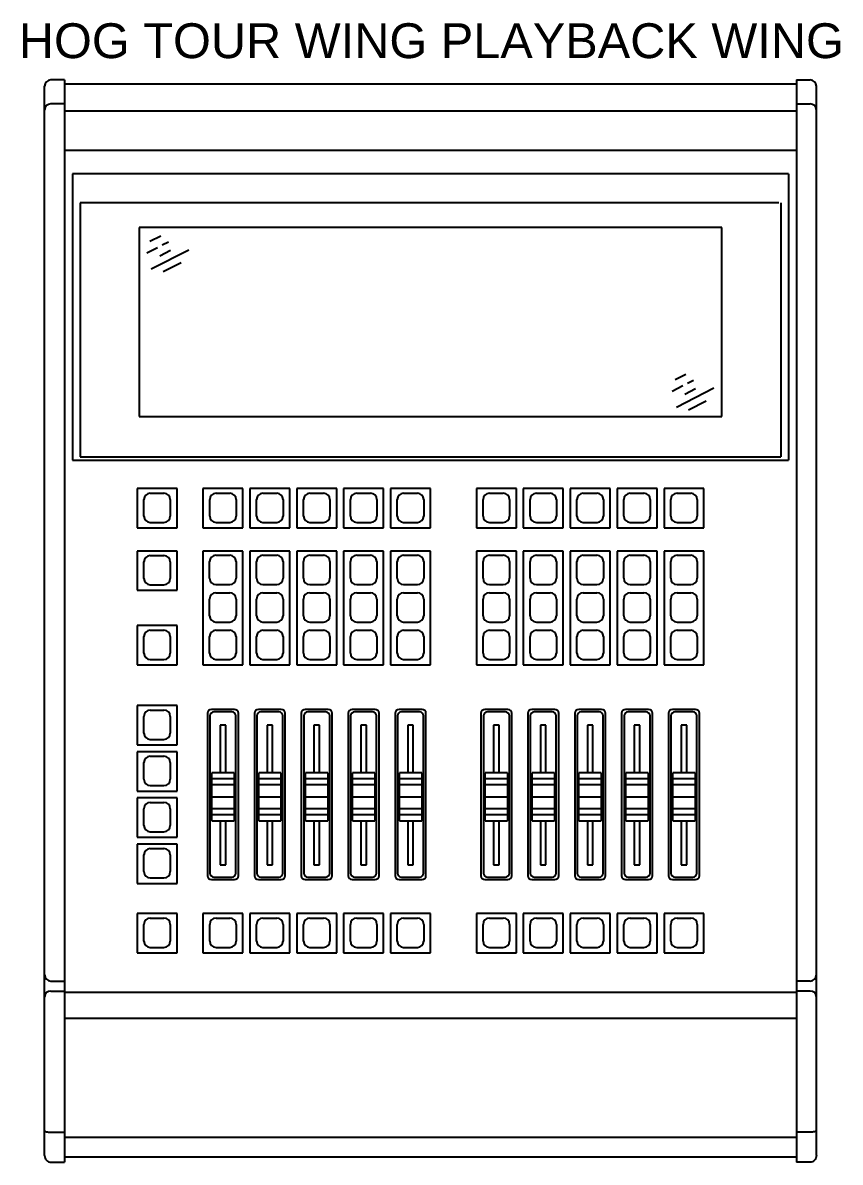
# Model space of a CAD drawing. Extents: x -49 to 275, y -8 to 142.
# Drawn here: x 258.71 to 274.83, y 18.79 to 41.27 of the extents above; entities that cross this region are included whole.
import ezdxf
from ezdxf.enums import TextEntityAlignment as Align

# ---------------------------------------------------------------- set-up
doc = ezdxf.new("R2010")
doc.units = 0
doc.header["$LTSCALE"] = 0.5
doc.header["$MEASUREMENT"] = 0
doc.layers.add('OBJECT', color=7, linetype='CONTINUOUS')
doc.layers.add('RISER', color=7, linetype='CONTINUOUS')
doc.styles.add('ARIAL', font='arial.ttf')

# ---------------------------------------------------------------- blocks, each defined once
blk = doc.blocks.new('*U75')
at = {"layer": 'RISER'}
for p, q in [((-7.218, 10.675), (-7.487, 10.675)), ((-7.218, 10.675), (-7.218, -10.68)), ((-7.218, 10.596), (7.218, 10.596)), ((7.218, 10.675), (7.218, -10.68)), ((7.218, 10.675), (7.487, 10.675)), ((-7.612, -10.55), (-7.612, 10.55)), ((7.612, -10.55), (7.612, 10.55)), ((-7.218, 10.201), (-7.487, 10.201)), ((7.218, 10.201), (7.487, 10.201)), ((7.218, 10.062), (-7.218, 10.062)), ((7.218, 9.28), (-7.218, 9.28)), ((7.06, 8.824), (-7.06, 8.824)), ((-7.06, 8.824), (-7.06, 3.17)), ((7.06, 8.824), (7.06, 3.17)), ((6.87, 8.25), (-6.909, 8.25)), ((-6.909, 8.25), (-6.909, 3.238)), ((6.909, 8.25), (6.909, 3.238)), ((5.745, 7.765), (-5.745, 7.765)), ((-5.745, 7.765), (-5.745, 4.034)), ((5.745, 4.034), (5.745, 7.765)), ((-5.533, 7.491), (-5.321, 7.6)), ((-5.292, 7.419), (-5.17, 7.481)), ((-5.594, 7.264), (-5.382, 7.372)), ((-5.507, 6.947), (-4.77, 7.325)), ((-5.342, 7.205), (-5.131, 7.314)), ((-5.272, 6.893), (-4.919, 7.075)), ((4.825, 4.763), (5.037, 4.871)), ((5.067, 4.69), (5.189, 4.753)), ((4.765, 4.535), (4.977, 4.644)), ((4.852, 4.219), (5.588, 4.597)), ((5.016, 4.477), (5.228, 4.586)), ((5.087, 4.165), (5.44, 4.346)), ((-5.745, 4.034), (5.745, 4.034)), ((-7.06, 3.17), (7.06, 3.17)), ((-6.909, 3.238), (6.909, 3.238)), ((-5, 2.611), (-5.787, 2.611)), ((-5.787, 2.611), (-5.787, 1.836)), ((-5.529, 2.521), (-5.258, 2.521)), ((-5, 1.836), (-5, 2.611)), ((-3.7, 2.611), (-4.488, 2.611)), ((-4.488, 2.611), (-4.488, 1.836)), ((-4.23, 2.521), (-3.958, 2.521)), ((-3.7, 1.836), (-3.7, 2.611)), ((-2.775, 2.611), (-3.563, 2.611)), ((-3.563, 2.611), (-3.563, 1.836)), ((-3.305, 2.521), (-3.033, 2.521)), ((-2.775, 1.836), (-2.775, 2.611)), ((-1.85, 2.611), (-2.638, 2.611)), ((-2.638, 2.611), (-2.638, 1.836)), ((-2.38, 2.521), (-2.108, 2.521)), ((-1.85, 1.836), (-1.85, 2.611)), ((-0.925, 2.611), (-1.713, 2.611)), ((-1.713, 2.611), (-1.713, 1.836)), ((-1.455, 2.521), (-1.183, 2.521)), ((-0.925, 1.836), (-0.925, 2.611)), ((0, 2.611), (-0.788, 2.611)), ((-0.788, 2.611), (-0.788, 1.836)), ((-0.53, 2.521), (-0.258, 2.521)), ((0, 1.836), (0, 2.611)), ((1.693, 2.611), (0.906, 2.611)), ((0.906, 2.611), (0.906, 1.836)), ((1.163, 2.521), (1.435, 2.521)), ((1.693, 1.836), (1.693, 2.611)), ((2.618, 2.611), (1.831, 2.611)), ((1.831, 2.611), (1.831, 1.836)), ((2.088, 2.521), (2.36, 2.521)), ((2.618, 1.836), (2.618, 2.611)), ((3.543, 2.611), (2.756, 2.611)), ((2.756, 2.611), (2.756, 1.836)), ((3.013, 2.521), (3.285, 2.521)), ((3.543, 1.836), (3.543, 2.611)), ((4.468, 2.611), (3.681, 2.611)), ((3.681, 2.611), (3.681, 1.836)), ((3.938, 2.521), (4.21, 2.521)), ((4.468, 1.836), (4.468, 2.611)), ((5.393, 2.611), (4.606, 2.611)), ((4.606, 2.611), (4.606, 1.836)), ((4.863, 2.521), (5.135, 2.521)), ((5.393, 1.836), (5.393, 2.611)), ((-5.654, 2.069), (-5.654, 2.396)), ((-5.133, 2.396), (-5.133, 2.069)), ((-4.355, 2.069), (-4.355, 2.396)), ((-3.833, 2.396), (-3.833, 2.069)), ((-3.43, 2.069), (-3.43, 2.396)), ((-2.908, 2.396), (-2.908, 2.069)), ((-2.505, 2.069), (-2.505, 2.396)), ((-1.983, 2.396), (-1.983, 2.069)), ((-1.58, 2.069), (-1.58, 2.396)), ((-1.058, 2.396), (-1.058, 2.069)), ((-0.655, 2.069), (-0.655, 2.396)), ((-0.133, 2.396), (-0.133, 2.069)), ((1.038, 2.069), (1.038, 2.396)), ((1.56, 2.396), (1.56, 2.069)), ((1.963, 2.069), (1.963, 2.396)), ((2.485, 2.396), (2.485, 2.069)), ((2.888, 2.069), (2.888, 2.396)), ((3.41, 2.396), (3.41, 2.069)), ((3.813, 2.069), (3.813, 2.396)), ((4.335, 2.396), (4.335, 2.069)), ((4.738, 2.069), (4.738, 2.396)), ((5.26, 2.396), (5.26, 2.069)), ((-5.787, 1.836), (-5, 1.836)), ((-5.529, 1.944), (-5.258, 1.944)), ((-4.488, 1.836), (-3.7, 1.836)), ((-4.23, 1.944), (-3.958, 1.944)), ((-3.563, 1.836), (-2.775, 1.836)), ((-3.305, 1.944), (-3.033, 1.944)), ((-2.638, 1.836), (-1.85, 1.836)), ((-2.38, 1.944), (-2.108, 1.944)), ((-1.713, 1.836), (-0.925, 1.836)), ((-1.455, 1.944), (-1.183, 1.944)), ((-0.788, 1.836), (0, 1.836)), ((-0.53, 1.944), (-0.258, 1.944)), ((0.906, 1.836), (1.693, 1.836)), ((1.163, 1.944), (1.435, 1.944)), ((1.831, 1.836), (2.618, 1.836)), ((2.088, 1.944), (2.36, 1.944)), ((2.756, 1.836), (3.543, 1.836)), ((3.013, 1.944), (3.285, 1.944)), ((3.681, 1.836), (4.468, 1.836)), ((3.938, 1.944), (4.21, 1.944)), ((4.606, 1.836), (5.393, 1.836)), ((4.863, 1.944), (5.135, 1.944)), ((-5, 1.38), (-5.787, 1.38)), ((-5.787, 1.38), (-5.787, 0.605)), ((-5, 0.605), (-5, 1.38)), ((-3.7, 1.38), (-4.488, 1.38)), ((-4.488, 1.38), (-4.488, -0.869)), ((-3.7, -0.869), (-3.7, 1.38)), ((-2.775, 1.38), (-3.563, 1.38)), ((-3.563, 1.38), (-3.563, -0.869)), ((-2.775, -0.869), (-2.775, 1.38)), ((-1.85, 1.38), (-2.638, 1.38)), ((-2.638, 1.38), (-2.638, -0.869)), ((-1.85, -0.869), (-1.85, 1.38)), ((-0.925, 1.38), (-1.713, 1.38)), ((-1.713, 1.38), (-1.713, -0.869)), ((-0.925, -0.869), (-0.925, 1.38)), ((0, 1.38), (-0.788, 1.38)), ((-0.788, 1.38), (-0.788, -0.869)), ((0, -0.869), (0, 1.38)), ((1.693, 1.38), (0.906, 1.38)), ((0.906, 1.38), (0.906, -0.869)), ((1.693, -0.869), (1.693, 1.38)), ((2.618, 1.38), (1.831, 1.38)), ((1.831, 1.38), (1.831, -0.869)), ((2.618, -0.869), (2.618, 1.38)), ((3.543, 1.38), (2.756, 1.38)), ((2.756, 1.38), (2.756, -0.869)), ((3.543, -0.869), (3.543, 1.38)), ((4.469, 1.38), (3.681, 1.38)), ((3.681, 1.38), (3.681, -0.869)), ((4.469, -0.869), (4.469, 1.38)), ((5.394, 1.38), (4.606, 1.38)), ((4.606, 1.38), (4.606, -0.869)), ((5.394, -0.869), (5.394, 1.38)), ((-5.654, 0.838), (-5.654, 1.165)), ((-5.529, 1.29), (-5.258, 1.29)), ((-5.133, 1.165), (-5.133, 0.838)), ((-4.356, 0.842), (-4.356, 1.17)), ((-4.231, 1.295), (-3.959, 1.295)), ((-3.834, 1.17), (-3.834, 0.842)), ((-3.431, 0.842), (-3.431, 1.17)), ((-3.306, 1.295), (-3.034, 1.295)), ((-2.909, 1.17), (-2.909, 0.842)), ((-2.506, 0.842), (-2.506, 1.17)), ((-2.381, 1.295), (-2.109, 1.295)), ((-1.984, 1.17), (-1.984, 0.842)), ((-1.581, 0.842), (-1.581, 1.17)), ((-1.456, 1.295), (-1.184, 1.295)), ((-1.059, 1.17), (-1.059, 0.842)), ((-0.656, 0.842), (-0.656, 1.17)), ((-0.531, 1.295), (-0.259, 1.295)), ((-0.134, 1.17), (-0.134, 0.842)), ((1.038, 0.842), (1.038, 1.17)), ((1.163, 1.295), (1.434, 1.295)), ((1.559, 1.17), (1.559, 0.842)), ((1.963, 0.842), (1.963, 1.17)), ((2.088, 1.295), (2.359, 1.295)), ((2.484, 1.17), (2.484, 0.842)), ((2.888, 0.842), (2.888, 1.17)), ((3.013, 1.295), (3.284, 1.295)), ((3.409, 1.17), (3.409, 0.842)), ((3.813, 0.842), (3.813, 1.17)), ((3.938, 1.295), (4.21, 1.295)), ((4.335, 1.17), (4.335, 0.842)), ((4.738, 0.842), (4.738, 1.17)), ((4.863, 1.295), (5.135, 1.295)), ((5.26, 1.17), (5.26, 0.842)), ((-5.529, 0.713), (-5.258, 0.713)), ((-4.231, 0.717), (-3.959, 0.717)), ((-3.306, 0.717), (-3.034, 0.717)), ((-2.381, 0.717), (-2.109, 0.717)), ((-1.456, 0.717), (-1.184, 0.717)), ((-0.531, 0.717), (-0.259, 0.717)), ((1.163, 0.717), (1.434, 0.717)), ((2.088, 0.717), (2.359, 0.717)), ((3.013, 0.717), (3.284, 0.717)), ((3.938, 0.717), (4.21, 0.717)), ((4.863, 0.717), (5.135, 0.717)), ((-5.787, 0.605), (-5, 0.605)), ((-4.231, 0.557), (-3.959, 0.557)), ((-3.306, 0.557), (-3.034, 0.557)), ((-2.381, 0.557), (-2.109, 0.557)), ((-1.456, 0.557), (-1.184, 0.557)), ((-0.531, 0.557), (-0.259, 0.557)), ((1.163, 0.557), (1.434, 0.557)), ((2.088, 0.557), (2.359, 0.557)), ((3.013, 0.557), (3.284, 0.557)), ((3.938, 0.557), (4.21, 0.557)), ((4.863, 0.557), (5.135, 0.557)), ((-4.356, 0.104), (-4.356, 0.432)), ((-3.834, 0.432), (-3.834, 0.104)), ((-3.431, 0.104), (-3.431, 0.432)), ((-2.909, 0.432), (-2.909, 0.104)), ((-2.506, 0.104), (-2.506, 0.432)), ((-1.984, 0.432), (-1.984, 0.104)), ((-1.581, 0.104), (-1.581, 0.432)), ((-1.059, 0.432), (-1.059, 0.104)), ((-0.656, 0.104), (-0.656, 0.432)), ((-0.134, 0.432), (-0.134, 0.104)), ((1.038, 0.104), (1.038, 0.432)), ((1.559, 0.432), (1.559, 0.104)), ((1.963, 0.104), (1.963, 0.432)), ((2.484, 0.432), (2.484, 0.104)), ((2.888, 0.104), (2.888, 0.432)), ((3.409, 0.432), (3.409, 0.104)), ((3.813, 0.104), (3.813, 0.432)), ((4.335, 0.432), (4.335, 0.104)), ((4.738, 0.104), (4.738, 0.432)), ((5.26, 0.432), (5.26, 0.104)), ((-5, -0.093), (-5.787, -0.093)), ((-5.787, -0.093), (-5.787, -0.869)), ((-5.529, -0.183), (-5.258, -0.183)), ((-5, -0.869), (-5, -0.093)), ((-4.231, -0.021), (-3.959, -0.021)), ((-4.231, -0.182), (-3.959, -0.182)), ((-3.306, -0.021), (-3.034, -0.021)), ((-3.306, -0.182), (-3.034, -0.182)), ((-2.381, -0.021), (-2.109, -0.021)), ((-2.381, -0.182), (-2.109, -0.182)), ((-1.456, -0.021), (-1.184, -0.021)), ((-1.456, -0.182), (-1.184, -0.182)), ((-0.531, -0.021), (-0.259, -0.021)), ((-0.531, -0.182), (-0.259, -0.182)), ((1.163, -0.021), (1.434, -0.021)), ((1.163, -0.182), (1.434, -0.182)), ((2.088, -0.021), (2.359, -0.021)), ((2.088, -0.182), (2.359, -0.182)), ((3.013, -0.021), (3.284, -0.021)), ((3.013, -0.182), (3.284, -0.182)), ((3.938, -0.021), (4.21, -0.021)), ((3.938, -0.182), (4.21, -0.182)), ((4.863, -0.021), (5.135, -0.021)), ((4.863, -0.182), (5.135, -0.182)), ((-5.654, -0.636), (-5.654, -0.308)), ((-5.133, -0.308), (-5.133, -0.636)), ((-4.356, -0.635), (-4.356, -0.307)), ((-3.834, -0.307), (-3.834, -0.635)), ((-3.431, -0.635), (-3.431, -0.307)), ((-2.909, -0.307), (-2.909, -0.635)), ((-2.506, -0.635), (-2.506, -0.307)), ((-1.984, -0.307), (-1.984, -0.635)), ((-1.581, -0.635), (-1.581, -0.307)), ((-1.059, -0.307), (-1.059, -0.635)), ((-0.656, -0.635), (-0.656, -0.307)), ((-0.134, -0.307), (-0.134, -0.635)), ((1.038, -0.635), (1.038, -0.307)), ((1.559, -0.307), (1.559, -0.635)), ((1.963, -0.635), (1.963, -0.307)), ((2.484, -0.307), (2.484, -0.635)), ((2.888, -0.635), (2.888, -0.307)), ((3.409, -0.307), (3.409, -0.635)), ((3.813, -0.635), (3.813, -0.307)), ((4.335, -0.307), (4.335, -0.635)), ((4.738, -0.635), (4.738, -0.307)), ((5.26, -0.307), (5.26, -0.635)), ((-5.787, -0.869), (-5, -0.869)), ((-5.529, -0.761), (-5.258, -0.761)), ((-4.488, -0.869), (-3.7, -0.869)), ((-4.231, -0.76), (-3.959, -0.76)), ((-3.563, -0.869), (-2.775, -0.869)), ((-3.306, -0.76), (-3.034, -0.76)), ((-2.638, -0.869), (-1.85, -0.869)), ((-2.381, -0.76), (-2.109, -0.76)), ((-1.713, -0.869), (-0.925, -0.869)), ((-1.456, -0.76), (-1.184, -0.76)), ((-0.788, -0.869), (0, -0.869)), ((-0.531, -0.76), (-0.259, -0.76)), ((0.906, -0.869), (1.693, -0.869)), ((1.163, -0.76), (1.434, -0.76)), ((1.831, -0.869), (2.618, -0.869)), ((2.088, -0.76), (2.359, -0.76)), ((2.756, -0.869), (3.543, -0.869)), ((3.013, -0.76), (3.284, -0.76)), ((3.681, -0.869), (4.469, -0.869)), ((3.938, -0.76), (4.21, -0.76)), ((4.606, -0.869), (5.394, -0.869)), ((4.863, -0.76), (5.135, -0.76)), ((-5, -1.669), (-5.787, -1.669)), ((-5.787, -1.669), (-5.787, -2.445)), ((-5.529, -1.759), (-5.258, -1.759)), ((-5, -2.445), (-5, -1.669)), ((-3.868, -1.745), (-4.32, -1.745)), ((-3.917, -1.796), (-4.271, -1.796)), ((-2.943, -1.745), (-3.395, -1.745)), ((-2.992, -1.796), (-3.346, -1.796)), ((-2.018, -1.745), (-2.47, -1.745)), ((-2.067, -1.796), (-2.421, -1.796)), ((-1.093, -1.745), (-1.545, -1.745)), ((-1.142, -1.796), (-1.496, -1.796)), ((-0.168, -1.745), (-0.62, -1.745)), ((-0.217, -1.796), (-0.571, -1.796)), ((1.526, -1.745), (1.073, -1.745)), ((1.476, -1.796), (1.122, -1.796)), ((2.451, -1.745), (1.998, -1.745)), ((2.401, -1.796), (2.047, -1.796)), ((3.376, -1.745), (2.923, -1.745)), ((3.326, -1.796), (2.972, -1.796)), ((4.301, -1.745), (3.848, -1.745)), ((4.251, -1.796), (3.897, -1.796)), ((5.226, -1.745), (4.773, -1.745)), ((5.176, -1.796), (4.822, -1.796)), ((-5.654, -2.212), (-5.654, -1.884)), ((-5.133, -1.884), (-5.133, -2.212)), ((-4.399, -1.822), (-4.399, -5.027)), ((-4.35, -1.873), (-4.35, -4.975)), ((-3.838, -4.975), (-3.838, -1.873)), ((-3.789, -5.027), (-3.789, -1.822)), ((-3.474, -1.822), (-3.474, -5.027)), ((-3.425, -1.873), (-3.425, -4.975)), ((-2.913, -4.975), (-2.913, -1.873)), ((-2.864, -5.027), (-2.864, -1.822)), ((-2.549, -1.822), (-2.549, -5.027)), ((-2.5, -1.873), (-2.5, -4.975)), ((-1.988, -4.975), (-1.988, -1.873)), ((-1.939, -5.027), (-1.939, -1.822)), ((-1.624, -1.822), (-1.624, -5.027)), ((-1.575, -1.873), (-1.575, -4.975)), ((-1.063, -4.975), (-1.063, -1.873)), ((-1.014, -5.027), (-1.014, -1.822)), ((-0.699, -1.822), (-0.699, -5.027)), ((-0.65, -1.873), (-0.65, -4.975)), ((-0.138, -4.975), (-0.138, -1.873)), ((-0.089, -5.027), (-0.089, -1.822)), ((0.994, -1.822), (0.994, -5.027)), ((1.043, -1.873), (1.043, -4.975)), ((1.555, -4.975), (1.555, -1.873)), ((1.604, -5.027), (1.604, -1.822)), ((1.919, -1.822), (1.919, -5.027)), ((1.968, -1.873), (1.968, -4.975)), ((2.48, -4.975), (2.48, -1.873)), ((2.529, -5.027), (2.529, -1.822)), ((2.844, -1.822), (2.844, -5.027)), ((2.893, -1.873), (2.893, -4.975)), ((3.405, -4.975), (3.405, -1.873)), ((3.454, -5.027), (3.454, -1.822)), ((3.769, -1.822), (3.769, -5.027)), ((3.818, -1.873), (3.818, -4.975)), ((4.33, -4.975), (4.33, -1.873)), ((4.379, -5.027), (4.379, -1.822)), ((4.694, -1.822), (4.694, -5.027)), ((4.743, -1.873), (4.743, -4.975)), ((5.255, -4.975), (5.255, -1.873)), ((5.304, -5.027), (5.304, -1.822)), ((-4.148, -2.059), (-4.148, -2.995)), ((-4.04, -2.059), (-4.148, -2.059)), ((-4.04, -2.995), (-4.04, -2.059)), ((-3.223, -2.059), (-3.223, -2.995)), ((-3.115, -2.059), (-3.223, -2.059)), ((-3.115, -2.995), (-3.115, -2.059)), ((-2.298, -2.059), (-2.298, -2.995)), ((-2.19, -2.059), (-2.298, -2.059)), ((-2.19, -2.995), (-2.19, -2.059)), ((-1.373, -2.059), (-1.373, -2.995)), ((-1.265, -2.059), (-1.373, -2.059)), ((-1.265, -2.995), (-1.265, -2.059)), ((-0.448, -2.059), (-0.448, -2.995)), ((-0.34, -2.059), (-0.448, -2.059)), ((-0.34, -2.995), (-0.34, -2.059)), ((1.245, -2.059), (1.245, -2.995)), ((1.353, -2.059), (1.245, -2.059)), ((1.353, -2.995), (1.353, -2.059)), ((2.17, -2.059), (2.17, -2.995)), ((2.278, -2.059), (2.17, -2.059)), ((2.278, -2.995), (2.278, -2.059)), ((3.095, -2.059), (3.095, -2.995)), ((3.203, -2.059), (3.095, -2.059)), ((3.203, -2.995), (3.203, -2.059)), ((4.02, -2.059), (4.02, -2.995)), ((4.128, -2.059), (4.02, -2.059)), ((4.128, -2.995), (4.128, -2.059)), ((4.945, -2.059), (4.945, -2.995)), ((5.053, -2.059), (4.945, -2.059)), ((5.053, -2.995), (5.053, -2.059)), ((-5.787, -2.445), (-5, -2.445)), ((-5.529, -2.337), (-5.258, -2.337)), ((-5, -2.58), (-5.787, -2.58)), ((-5.787, -2.58), (-5.787, -3.356)), ((-5.529, -2.67), (-5.258, -2.67)), ((-5, -3.356), (-5, -2.58)), ((-5.654, -3.123), (-5.654, -2.795)), ((-5.133, -2.795), (-5.133, -3.123)), ((-3.874, -2.995), (-4.314, -2.995)), ((-4.314, -3.944), (-4.314, -2.995)), ((-4.314, -2.995), (-4.314, -2.995)), ((-3.874, -3.113), (-4.314, -3.113)), ((-3.874, -2.995), (-3.874, -3.944)), ((-3.874, -2.995), (-3.874, -2.995)), ((-2.949, -2.995), (-3.389, -2.995)), ((-3.389, -3.944), (-3.389, -2.995)), ((-3.389, -2.995), (-3.389, -2.995)), ((-2.949, -3.114), (-3.389, -3.114)), ((-2.949, -2.995), (-2.949, -3.944)), ((-2.949, -2.995), (-2.949, -2.995)), ((-2.024, -2.995), (-2.464, -2.995)), ((-2.464, -3.944), (-2.464, -2.995)), ((-2.464, -2.995), (-2.464, -2.995)), ((-2.024, -3.114), (-2.464, -3.114)), ((-2.024, -2.995), (-2.024, -3.944)), ((-2.024, -2.995), (-2.024, -2.995)), ((-1.099, -2.995), (-1.539, -2.995)), ((-1.539, -3.944), (-1.539, -2.995)), ((-1.539, -2.995), (-1.539, -2.995)), ((-1.099, -3.113), (-1.539, -3.113)), ((-1.099, -2.995), (-1.099, -3.944)), ((-1.099, -2.995), (-1.099, -2.995)), ((-0.174, -2.995), (-0.614, -2.995)), ((-0.614, -3.944), (-0.614, -2.995)), ((-0.614, -2.995), (-0.614, -2.995)), ((-0.174, -3.113), (-0.614, -3.113)), ((-0.174, -2.995), (-0.174, -3.944)), ((-0.174, -2.995), (-0.174, -2.995)), ((1.519, -2.995), (1.079, -2.995)), ((1.079, -3.944), (1.079, -2.995)), ((1.079, -2.995), (1.079, -2.995)), ((1.519, -3.113), (1.079, -3.113)), ((1.519, -2.995), (1.519, -3.944)), ((1.519, -2.995), (1.519, -2.995)), ((2.444, -2.995), (2.004, -2.995)), ((2.004, -3.944), (2.004, -2.995)), ((2.004, -2.995), (2.004, -2.995)), ((2.444, -3.113), (2.004, -3.113)), ((2.444, -2.995), (2.444, -3.944)), ((2.444, -2.995), (2.444, -2.995)), ((3.369, -2.995), (2.929, -2.995)), ((2.929, -3.944), (2.929, -2.995)), ((2.929, -2.995), (2.929, -2.995)), ((3.369, -3.113), (2.929, -3.113)), ((3.369, -2.995), (3.369, -3.944)), ((3.369, -2.995), (3.369, -2.995)), ((4.294, -2.995), (3.854, -2.995)), ((3.854, -3.944), (3.854, -2.995)), ((3.854, -2.995), (3.854, -2.995)), ((4.294, -3.113), (3.854, -3.113)), ((4.294, -2.995), (4.294, -3.944)), ((4.294, -2.995), (4.294, -2.995)), ((5.219, -2.995), (4.779, -2.995)), ((4.779, -3.944), (4.779, -2.995)), ((4.779, -2.995), (4.779, -2.995)), ((5.219, -3.113), (4.779, -3.113)), ((5.219, -2.995), (5.219, -3.944)), ((5.219, -2.995), (5.219, -2.995)), ((-5.787, -3.356), (-5, -3.356)), ((-5.529, -3.248), (-5.258, -3.248)), ((-3.874, -3.232), (-4.314, -3.232)), ((-2.949, -3.233), (-3.389, -3.233)), ((-2.024, -3.233), (-2.464, -3.233)), ((-1.099, -3.232), (-1.539, -3.232)), ((-0.174, -3.232), (-0.614, -3.232)), ((1.519, -3.232), (1.079, -3.232)), ((2.444, -3.232), (2.004, -3.232)), ((3.369, -3.232), (2.929, -3.232)), ((4.294, -3.232), (3.854, -3.232)), ((5.219, -3.232), (4.779, -3.232)), ((-5, -3.491), (-5.787, -3.491)), ((-5.787, -3.491), (-5.787, -4.267)), ((-5.529, -3.581), (-5.258, -3.581)), ((-5, -4.267), (-5, -3.491)), ((-4.314, -3.469), (-3.874, -3.469)), ((-3.389, -3.47), (-2.949, -3.47)), ((-2.464, -3.47), (-2.024, -3.47)), ((-1.539, -3.469), (-1.099, -3.469)), ((-0.614, -3.469), (-0.174, -3.469)), ((1.079, -3.469), (1.519, -3.469)), ((2.004, -3.469), (2.444, -3.469)), ((2.929, -3.469), (3.369, -3.469)), ((3.854, -3.469), (4.294, -3.469)), ((4.779, -3.469), (5.219, -3.469)), ((-5.654, -4.034), (-5.654, -3.706)), ((-5.133, -3.706), (-5.133, -4.034)), ((-3.874, -3.707), (-4.314, -3.707)), ((-2.949, -3.707), (-3.389, -3.707)), ((-2.024, -3.707), (-2.464, -3.707)), ((-1.099, -3.707), (-1.539, -3.707)), ((-0.174, -3.707), (-0.614, -3.707)), ((1.519, -3.707), (1.079, -3.707)), ((2.444, -3.707), (2.004, -3.707)), ((3.369, -3.707), (2.929, -3.707)), ((4.294, -3.707), (3.854, -3.707)), ((5.219, -3.707), (4.779, -3.707)), ((-3.874, -3.825), (-4.314, -3.825)), ((-4.314, -3.944), (-3.874, -3.944)), ((-4.148, -3.944), (-4.148, -4.812)), ((-4.04, -4.812), (-4.04, -3.944)), ((-2.949, -3.826), (-3.389, -3.826)), ((-3.389, -3.944), (-2.949, -3.944)), ((-3.223, -3.944), (-3.223, -4.812)), ((-3.115, -4.812), (-3.115, -3.944)), ((-2.024, -3.826), (-2.464, -3.826)), ((-2.464, -3.944), (-2.024, -3.944)), ((-2.298, -3.944), (-2.298, -4.812)), ((-2.19, -4.812), (-2.19, -3.944)), ((-1.099, -3.825), (-1.539, -3.825)), ((-1.539, -3.944), (-1.099, -3.944)), ((-1.373, -3.944), (-1.373, -4.812)), ((-1.265, -4.812), (-1.265, -3.944)), ((-0.174, -3.825), (-0.614, -3.825)), ((-0.614, -3.944), (-0.174, -3.944)), ((-0.448, -3.944), (-0.448, -4.812)), ((-0.34, -4.812), (-0.34, -3.944)), ((1.519, -3.825), (1.079, -3.825)), ((1.079, -3.944), (1.519, -3.944)), ((1.245, -3.944), (1.245, -4.812)), ((1.353, -4.812), (1.353, -3.944)), ((2.444, -3.825), (2.004, -3.825)), ((2.004, -3.944), (2.444, -3.944)), ((2.17, -3.944), (2.17, -4.812)), ((2.278, -4.812), (2.278, -3.944)), ((3.369, -3.825), (2.929, -3.825)), ((2.929, -3.944), (3.369, -3.944)), ((3.095, -3.944), (3.095, -4.812)), ((3.203, -4.812), (3.203, -3.944)), ((4.294, -3.825), (3.854, -3.825)), ((3.854, -3.944), (4.294, -3.944)), ((4.02, -3.944), (4.02, -4.812)), ((4.128, -4.812), (4.128, -3.944)), ((5.219, -3.825), (4.779, -3.825)), ((4.779, -3.944), (5.219, -3.944)), ((4.945, -3.944), (4.945, -4.812)), ((5.053, -4.812), (5.053, -3.944)), ((-5.787, -4.267), (-5, -4.267)), ((-5.529, -4.159), (-5.258, -4.159)), ((-5, -4.403), (-5.787, -4.403)), ((-5.787, -4.403), (-5.787, -5.178)), ((-5.529, -4.492), (-5.258, -4.492)), ((-5, -5.178), (-5, -4.403)), ((-5.654, -4.945), (-5.654, -4.617)), ((-5.133, -4.617), (-5.133, -4.945)), ((-4.148, -4.812), (-4.04, -4.812)), ((-3.223, -4.812), (-3.115, -4.812)), ((-2.298, -4.812), (-2.19, -4.812)), ((-1.373, -4.812), (-1.265, -4.812)), ((-0.448, -4.812), (-0.34, -4.812)), ((1.245, -4.812), (1.353, -4.812)), ((2.17, -4.812), (2.278, -4.812)), ((3.095, -4.812), (3.203, -4.812)), ((4.02, -4.812), (4.128, -4.812)), ((4.945, -4.812), (5.053, -4.812)), ((-5.529, -5.07), (-5.258, -5.07)), ((-4.32, -5.104), (-3.868, -5.104)), ((-4.271, -5.053), (-3.917, -5.053)), ((-3.395, -5.104), (-2.943, -5.104)), ((-3.346, -5.053), (-2.992, -5.053)), ((-2.47, -5.104), (-2.018, -5.104)), ((-2.421, -5.053), (-2.067, -5.053)), ((-1.545, -5.104), (-1.093, -5.104)), ((-1.496, -5.053), (-1.142, -5.053)), ((-0.62, -5.104), (-0.168, -5.104)), ((-0.571, -5.053), (-0.217, -5.053)), ((1.073, -5.104), (1.526, -5.104)), ((1.122, -5.053), (1.476, -5.053)), ((1.998, -5.104), (2.451, -5.104)), ((2.047, -5.053), (2.401, -5.053)), ((2.923, -5.104), (3.376, -5.104)), ((2.972, -5.053), (3.326, -5.053)), ((3.848, -5.104), (4.301, -5.104)), ((3.897, -5.053), (4.251, -5.053)), ((4.773, -5.104), (5.226, -5.104)), ((4.822, -5.053), (5.176, -5.053)), ((-5.787, -5.178), (-5, -5.178)), ((-5, -5.773), (-5.787, -5.773)), ((-5.787, -5.773), (-5.787, -6.549)), ((-5, -6.549), (-5, -5.773)), ((-3.7, -5.773), (-4.488, -5.773)), ((-4.488, -5.773), (-4.488, -6.549)), ((-3.7, -6.549), (-3.7, -5.773)), ((-2.775, -5.773), (-3.563, -5.773)), ((-3.563, -5.773), (-3.563, -6.549)), ((-2.775, -6.549), (-2.775, -5.773)), ((-1.85, -5.773), (-2.638, -5.773)), ((-2.638, -5.773), (-2.638, -6.549)), ((-1.85, -6.549), (-1.85, -5.773)), ((-0.925, -5.773), (-1.713, -5.773)), ((-1.713, -5.773), (-1.713, -6.549)), ((-0.925, -6.549), (-0.925, -5.773)), ((0, -5.773), (-0.788, -5.773)), ((-0.788, -5.773), (-0.788, -6.549)), ((0, -6.549), (0, -5.773)), ((1.693, -5.773), (0.906, -5.773)), ((0.906, -5.773), (0.906, -6.549)), ((1.693, -6.549), (1.693, -5.773)), ((2.618, -5.773), (1.831, -5.773)), ((1.831, -5.773), (1.831, -6.549)), ((2.618, -6.549), (2.618, -5.773)), ((3.543, -5.773), (2.756, -5.773)), ((2.756, -5.773), (2.756, -6.549)), ((3.543, -6.549), (3.543, -5.773)), ((4.469, -5.773), (3.681, -5.773)), ((3.681, -5.773), (3.681, -6.549)), ((4.469, -6.549), (4.469, -5.773)), ((5.394, -5.773), (4.606, -5.773)), ((4.606, -5.773), (4.606, -6.549)), ((5.394, -6.549), (5.394, -5.773)), ((-5.654, -6.316), (-5.654, -5.988)), ((-5.529, -5.863), (-5.258, -5.863)), ((-5.133, -5.988), (-5.133, -6.316)), ((-4.355, -6.316), (-4.355, -5.988)), ((-4.23, -5.863), (-3.958, -5.863)), ((-3.833, -5.988), (-3.833, -6.316)), ((-3.43, -6.316), (-3.43, -5.988)), ((-3.305, -5.863), (-3.033, -5.863)), ((-2.908, -5.988), (-2.908, -6.316)), ((-2.505, -6.316), (-2.505, -5.988)), ((-2.38, -5.863), (-2.108, -5.863)), ((-1.983, -5.988), (-1.983, -6.316)), ((-1.58, -6.316), (-1.58, -5.988)), ((-1.455, -5.863), (-1.183, -5.863)), ((-1.058, -5.988), (-1.058, -6.316)), ((-0.655, -6.316), (-0.655, -5.988)), ((-0.53, -5.863), (-0.258, -5.863)), ((-0.133, -5.988), (-0.133, -6.316)), ((1.038, -6.316), (1.038, -5.988)), ((1.163, -5.863), (1.435, -5.863)), ((1.56, -5.988), (1.56, -6.316)), ((1.964, -6.316), (1.964, -5.988)), ((2.089, -5.863), (2.36, -5.863)), ((2.485, -5.988), (2.485, -6.316)), ((2.889, -6.316), (2.889, -5.988)), ((3.014, -5.863), (3.285, -5.863)), ((3.41, -5.988), (3.41, -6.316)), ((3.814, -6.316), (3.814, -5.988)), ((3.939, -5.863), (4.21, -5.863)), ((4.335, -5.988), (4.335, -6.316)), ((4.739, -6.316), (4.739, -5.988)), ((4.864, -5.863), (5.136, -5.863)), ((5.261, -5.988), (5.261, -6.316)), ((-5.529, -6.441), (-5.258, -6.441)), ((-4.23, -6.441), (-3.958, -6.441)), ((-3.305, -6.441), (-3.033, -6.441)), ((-2.38, -6.441), (-2.108, -6.441)), ((-1.455, -6.441), (-1.183, -6.441)), ((-0.53, -6.441), (-0.258, -6.441)), ((1.163, -6.441), (1.435, -6.441)), ((2.089, -6.441), (2.36, -6.441)), ((3.014, -6.441), (3.285, -6.441)), ((3.939, -6.441), (4.21, -6.441)), ((4.864, -6.441), (5.136, -6.441)), ((-5.787, -6.549), (-5, -6.549)), ((-4.488, -6.549), (-3.7, -6.549)), ((-3.563, -6.549), (-2.775, -6.549)), ((-2.638, -6.549), (-1.85, -6.549)), ((-1.713, -6.549), (-0.925, -6.549)), ((-0.788, -6.549), (0, -6.549)), ((0.906, -6.549), (1.693, -6.549)), ((1.831, -6.549), (2.618, -6.549)), ((2.756, -6.549), (3.543, -6.549)), ((3.681, -6.549), (4.469, -6.549)), ((4.606, -6.549), (5.394, -6.549)), ((-7.487, -7.107), (-7.218, -7.107)), ((7.487, -7.107), (7.218, -7.107)), ((-7.487, -7.304), (-7.218, -7.304)), ((-7.218, -7.324), (7.218, -7.324)), ((7.487, -7.304), (7.218, -7.304)), ((7.218, -7.844), (-7.218, -7.844)), ((-7.487, -10.088), (-7.218, -10.088)), ((7.487, -10.088), (7.218, -10.088)), ((7.218, -10.195), (-7.218, -10.195)), ((-7.487, -10.68), (-7.218, -10.68)), ((-7.218, -10.576), (7.218, -10.576)), ((7.487, -10.68), (7.218, -10.68))]:
    blk.add_line(p, q, dxfattribs=at)
at = {"layer": 'RISER', "flags": 128}
for points in [[(-7.612, -10.053), (-7.61, -10.06), (-7.602, -10.067), (-7.591, -10.073), (-7.575, -10.078), (-7.556, -10.082), (-7.535, -10.086), (-7.511, -10.088), (-7.487, -10.088)], [(7.612, -10.053), (7.61, -10.06), (7.602, -10.067), (7.591, -10.073), (7.575, -10.078), (7.556, -10.082), (7.535, -10.086), (7.511, -10.088), (7.487, -10.088)]]:
    blk.add_lwpolyline(points, dxfattribs=at)
at = {"layer": 'RISER'}
for centre, radius, start, end in [((-7.487, 10.55), 0.125, 90, 180), ((7.487, 10.55), 0.125, 0, 90), ((-7.491, 10.08), 0.121, 87.918, 177.7544), ((7.491, 10.08), 0.121, 2.2456, 92.082), ((-5.529, 2.396), 0.125, 90, 180), ((-5.258, 2.396), 0.125, 0, 90), ((-4.23, 2.396), 0.125, 90, 180), ((-3.958, 2.396), 0.125, 0, 90), ((-3.305, 2.396), 0.125, 90, 180), ((-3.033, 2.396), 0.125, 0, 90), ((-2.38, 2.396), 0.125, 90, 180), ((-2.108, 2.396), 0.125, 0, 90), ((-1.455, 2.396), 0.125, 90, 180), ((-1.183, 2.396), 0.125, 0, 90), ((-0.53, 2.396), 0.125, 90, 180), ((-0.258, 2.396), 0.125, 0, 90), ((1.163, 2.396), 0.125, 90, 180), ((1.435, 2.396), 0.125, 0, 90), ((2.088, 2.396), 0.125, 90, 180), ((2.36, 2.396), 0.125, 0, 90), ((3.013, 2.396), 0.125, 90, 180), ((3.285, 2.396), 0.125, 0, 90), ((3.938, 2.396), 0.125, 90, 180), ((4.21, 2.396), 0.125, 0, 90), ((4.863, 2.396), 0.125, 90, 180), ((5.135, 2.396), 0.125, 0, 90), ((-5.529, 2.069), 0.125, 180, 270), ((-5.258, 2.069), 0.125, 270, 0), ((-4.23, 2.069), 0.125, 180, 270), ((-3.958, 2.069), 0.125, 270, 0), ((-3.305, 2.069), 0.125, 180, 270), ((-3.033, 2.069), 0.125, 270, 0), ((-2.38, 2.069), 0.125, 180, 270), ((-2.108, 2.069), 0.125, 270, 0), ((-1.455, 2.069), 0.125, 180, 270), ((-1.183, 2.069), 0.125, 270, 0), ((-0.53, 2.069), 0.125, 180, 270), ((-0.258, 2.069), 0.125, 270, 0), ((1.163, 2.069), 0.125, 180, 270), ((1.435, 2.069), 0.125, 270, 0), ((2.088, 2.069), 0.125, 180, 270), ((2.36, 2.069), 0.125, 270, 0), ((3.013, 2.069), 0.125, 180, 270), ((3.285, 2.069), 0.125, 270, 0), ((3.938, 2.069), 0.125, 180, 270), ((4.21, 2.069), 0.125, 270, 0), ((4.863, 2.069), 0.125, 180, 270), ((5.135, 2.069), 0.125, 270, 0), ((-5.529, 1.165), 0.125, 90, 180), ((-5.258, 1.165), 0.125, 0, 90), ((-4.231, 1.17), 0.125, 90, 180), ((-3.959, 1.17), 0.125, 0, 90), ((-3.306, 1.17), 0.125, 90, 180), ((-3.034, 1.17), 0.125, 0, 90), ((-2.381, 1.17), 0.125, 90, 180), ((-2.109, 1.17), 0.125, 0, 90), ((-1.456, 1.17), 0.125, 90, 180), ((-1.184, 1.17), 0.125, 0, 90), ((-0.531, 1.17), 0.125, 90, 180), ((-0.259, 1.17), 0.125, 0, 90), ((1.163, 1.17), 0.125, 90, 180), ((1.434, 1.17), 0.125, 0, 90), ((2.088, 1.17), 0.125, 90, 180), ((2.359, 1.17), 0.125, 0, 90), ((3.013, 1.17), 0.125, 90, 180), ((3.284, 1.17), 0.125, 0, 90), ((3.938, 1.17), 0.125, 90, 180), ((4.21, 1.17), 0.125, 0, 90), ((4.863, 1.17), 0.125, 90, 180), ((5.135, 1.17), 0.125, 0, 90), ((-5.529, 0.838), 0.125, 180, 270), ((-5.258, 0.838), 0.125, 270, 0), ((-4.231, 0.842), 0.125, 180, 270), ((-3.959, 0.842), 0.125, 270, 0), ((-3.306, 0.842), 0.125, 180, 270), ((-3.034, 0.842), 0.125, 270, 0), ((-2.381, 0.842), 0.125, 180, 270), ((-2.109, 0.842), 0.125, 270, 0), ((-1.456, 0.842), 0.125, 180, 270), ((-1.184, 0.842), 0.125, 270, 0), ((-0.531, 0.842), 0.125, 180, 270), ((-0.259, 0.842), 0.125, 270, 0), ((1.163, 0.842), 0.125, 180, 270), ((1.434, 0.842), 0.125, 270, 0), ((2.088, 0.842), 0.125, 180, 270), ((2.359, 0.842), 0.125, 270, 0), ((3.013, 0.842), 0.125, 180, 270), ((3.284, 0.842), 0.125, 270, 0), ((3.938, 0.842), 0.125, 180, 270), ((4.21, 0.842), 0.125, 270, 0), ((4.863, 0.842), 0.125, 180, 270), ((5.135, 0.842), 0.125, 270, 0), ((-4.231, 0.432), 0.125, 90, 180), ((-3.959, 0.432), 0.125, 0, 90), ((-3.306, 0.432), 0.125, 90, 180), ((-3.034, 0.432), 0.125, 0, 90), ((-2.381, 0.432), 0.125, 90, 180), ((-2.109, 0.432), 0.125, 0, 90), ((-1.456, 0.432), 0.125, 90, 180), ((-1.184, 0.432), 0.125, 0, 90), ((-0.531, 0.432), 0.125, 90, 180), ((-0.259, 0.432), 0.125, 0, 90), ((1.163, 0.432), 0.125, 90, 180), ((1.434, 0.432), 0.125, 0, 90), ((2.088, 0.432), 0.125, 90, 180), ((2.359, 0.432), 0.125, 0, 90), ((3.013, 0.432), 0.125, 90, 180), ((3.284, 0.432), 0.125, 0, 90), ((3.938, 0.432), 0.125, 90, 180), ((4.21, 0.432), 0.125, 0, 90), ((4.863, 0.432), 0.125, 90, 180), ((5.135, 0.432), 0.125, 0, 90), ((-4.231, 0.104), 0.125, 180, 270), ((-3.959, 0.104), 0.125, 270, 0), ((-3.306, 0.104), 0.125, 180, 270), ((-3.034, 0.104), 0.125, 270, 0), ((-2.381, 0.104), 0.125, 180, 270), ((-2.109, 0.104), 0.125, 270, 0), ((-1.456, 0.104), 0.125, 180, 270), ((-1.184, 0.104), 0.125, 270, 0), ((-0.531, 0.104), 0.125, 180, 270), ((-0.259, 0.104), 0.125, 270, 0), ((1.163, 0.104), 0.125, 180, 270), ((1.434, 0.104), 0.125, 270, 0), ((2.088, 0.104), 0.125, 180, 270), ((2.359, 0.104), 0.125, 270, 0), ((3.013, 0.104), 0.125, 180, 270), ((3.284, 0.104), 0.125, 270, 0), ((3.938, 0.104), 0.125, 180, 270), ((4.21, 0.104), 0.125, 270, 0), ((4.863, 0.104), 0.125, 180, 270), ((5.135, 0.104), 0.125, 270, 0), ((-5.529, -0.308), 0.125, 90, 180), ((-5.258, -0.308), 0.125, 0, 90), ((-4.231, -0.307), 0.125, 90, 180), ((-3.959, -0.307), 0.125, 0, 90), ((-3.306, -0.307), 0.125, 90, 180), ((-3.034, -0.307), 0.125, 0, 90), ((-2.381, -0.307), 0.125, 90, 180), ((-2.109, -0.307), 0.125, 0, 90), ((-1.456, -0.307), 0.125, 90, 180), ((-1.184, -0.307), 0.125, 0, 90), ((-0.531, -0.307), 0.125, 90, 180), ((-0.259, -0.307), 0.125, 0, 90), ((1.163, -0.307), 0.125, 90, 180), ((1.434, -0.307), 0.125, 0, 90), ((2.088, -0.307), 0.125, 90, 180), ((2.359, -0.307), 0.125, 0, 90), ((3.013, -0.307), 0.125, 90, 180), ((3.284, -0.307), 0.125, 0, 90), ((3.938, -0.307), 0.125, 90, 180), ((4.21, -0.307), 0.125, 0, 90), ((4.863, -0.307), 0.125, 90, 180), ((5.135, -0.307), 0.125, 0, 90), ((-5.529, -0.636), 0.125, 180, 270), ((-5.258, -0.636), 0.125, 270, 0), ((-4.231, -0.635), 0.125, 180, 270), ((-3.959, -0.635), 0.125, 270, 0), ((-3.306, -0.635), 0.125, 180, 270), ((-3.034, -0.635), 0.125, 270, 0), ((-2.381, -0.635), 0.125, 180, 270), ((-2.109, -0.635), 0.125, 270, 0), ((-1.456, -0.635), 0.125, 180, 270), ((-1.184, -0.635), 0.125, 270, 0), ((-0.531, -0.635), 0.125, 180, 270), ((-0.259, -0.635), 0.125, 270, 0), ((1.163, -0.635), 0.125, 180, 270), ((1.434, -0.635), 0.125, 270, 0), ((2.088, -0.635), 0.125, 180, 270), ((2.359, -0.635), 0.125, 270, 0), ((3.013, -0.635), 0.125, 180, 270), ((3.284, -0.635), 0.125, 270, 0), ((3.938, -0.635), 0.125, 180, 270), ((4.21, -0.635), 0.125, 270, 0), ((4.863, -0.635), 0.125, 180, 270), ((5.135, -0.635), 0.125, 270, 0), ((-5.529, -1.884), 0.125, 90, 180), ((-5.258, -1.884), 0.125, 0, 90), ((-4.321, -1.823), 0.0781, 89.5648, 179.5581), ((-4.272, -1.874), 0.0781, 89.5648, 179.5581), ((-3.916, -1.874), 0.0781, 0.4419, 90.4352), ((-3.867, -1.823), 0.0781, 0.4419, 90.4352), ((-3.396, -1.823), 0.0781, 89.5648, 179.5581), ((-3.347, -1.874), 0.0781, 89.5648, 179.5581), ((-2.991, -1.874), 0.0781, 0.4419, 90.4352), ((-2.942, -1.823), 0.0781, 0.4419, 90.4352), ((-2.471, -1.823), 0.0781, 89.5648, 179.5581), ((-2.422, -1.874), 0.0781, 89.5648, 179.5581), ((-2.066, -1.874), 0.0781, 0.4419, 90.4352), ((-2.017, -1.823), 0.0781, 0.4419, 90.4352), ((-1.546, -1.823), 0.0781, 89.5648, 179.5581), ((-1.497, -1.874), 0.0781, 89.5648, 179.5581), ((-1.141, -1.874), 0.0781, 0.4419, 90.4352), ((-1.092, -1.823), 0.0781, 0.4419, 90.4352), ((-0.621, -1.823), 0.0781, 89.5648, 179.5581), ((-0.572, -1.874), 0.0781, 89.5648, 179.5581), ((-0.216, -1.874), 0.0781, 0.4419, 90.4352), ((-0.167, -1.823), 0.0781, 0.4419, 90.4352), ((1.072, -1.823), 0.0781, 89.5648, 179.5581), ((1.121, -1.874), 0.0781, 89.5648, 179.5581), ((1.477, -1.874), 0.0781, 0.4419, 90.4352), ((1.526, -1.823), 0.0781, 0.4419, 90.4352), ((1.997, -1.823), 0.0781, 89.5648, 179.5581), ((2.046, -1.874), 0.0781, 89.5648, 179.5581), ((2.402, -1.874), 0.0781, 0.4419, 90.4352), ((2.451, -1.823), 0.0781, 0.4419, 90.4352), ((2.922, -1.823), 0.0781, 89.5648, 179.5581), ((2.971, -1.874), 0.0781, 89.5648, 179.5581), ((3.327, -1.874), 0.0781, 0.4419, 90.4352), ((3.376, -1.823), 0.0781, 0.4419, 90.4352), ((3.847, -1.823), 0.0781, 89.5648, 179.5581), ((3.896, -1.874), 0.0781, 89.5648, 179.5581), ((4.252, -1.874), 0.0781, 0.4419, 90.4352), ((4.301, -1.823), 0.0781, 0.4419, 90.4352), ((4.772, -1.823), 0.0781, 89.5648, 179.5581), ((4.821, -1.874), 0.0781, 89.5648, 179.5581), ((5.177, -1.874), 0.0781, 0.4419, 90.4352), ((5.226, -1.823), 0.0781, 0.4419, 90.4352), ((-5.529, -2.212), 0.125, 180, 270), ((-5.258, -2.212), 0.125, 270, 0), ((-5.529, -2.795), 0.125, 90, 180), ((-5.258, -2.795), 0.125, 0, 90), ((-5.529, -3.123), 0.125, 180, 270), ((-5.258, -3.123), 0.125, 270, 0), ((-5.529, -3.706), 0.125, 90, 180), ((-5.258, -3.706), 0.125, 0, 90), ((-5.529, -4.034), 0.125, 180, 270), ((-5.258, -4.034), 0.125, 270, 0), ((-5.529, -4.617), 0.125, 90, 180), ((-5.258, -4.617), 0.125, 0, 90), ((-5.529, -4.945), 0.125, 180, 270), ((-5.258, -4.945), 0.125, 270, 0), ((-4.321, -5.026), 0.0781, 180.4419, 270.4352), ((-4.272, -4.975), 0.0781, 180.4419, 270.4352), ((-3.916, -4.975), 0.0781, 269.5648, 359.5581), ((-3.867, -5.026), 0.0781, 269.5648, 359.5581), ((-3.396, -5.026), 0.0781, 180.4419, 270.4352), ((-3.347, -4.975), 0.0781, 180.4419, 270.4352), ((-2.991, -4.975), 0.0781, 269.5648, 359.5581), ((-2.942, -5.026), 0.0781, 269.5648, 359.5581), ((-2.471, -5.026), 0.0781, 180.4419, 270.4352), ((-2.422, -4.975), 0.0781, 180.4419, 270.4352), ((-2.066, -4.975), 0.0781, 269.5648, 359.5581), ((-2.017, -5.026), 0.0781, 269.5648, 359.5581), ((-1.546, -5.026), 0.0781, 180.4419, 270.4352), ((-1.497, -4.975), 0.0781, 180.4419, 270.4352), ((-1.141, -4.975), 0.0781, 269.5648, 359.5581), ((-1.092, -5.026), 0.0781, 269.5648, 359.5581), ((-0.621, -5.026), 0.0781, 180.4419, 270.4352), ((-0.572, -4.975), 0.0781, 180.4419, 270.4352), ((-0.216, -4.975), 0.0781, 269.5648, 359.5581), ((-0.167, -5.026), 0.0781, 269.5648, 359.5581), ((1.072, -5.026), 0.0781, 180.4419, 270.4352), ((1.121, -4.975), 0.0781, 180.4419, 270.4352), ((1.477, -4.975), 0.0781, 269.5648, 359.5581), ((1.526, -5.026), 0.0781, 269.5648, 359.5581), ((1.997, -5.026), 0.0781, 180.4419, 270.4352), ((2.046, -4.975), 0.0781, 180.4419, 270.4352), ((2.402, -4.975), 0.0781, 269.5648, 359.5581), ((2.451, -5.026), 0.0781, 269.5648, 359.5581), ((2.922, -5.026), 0.0781, 180.4419, 270.4352), ((2.971, -4.975), 0.0781, 180.4419, 270.4352), ((3.327, -4.975), 0.0781, 269.5648, 359.5581), ((3.376, -5.026), 0.0781, 269.5648, 359.5581), ((3.847, -5.026), 0.0781, 180.4419, 270.4352), ((3.896, -4.975), 0.0781, 180.4419, 270.4352), ((4.252, -4.975), 0.0781, 269.5648, 359.5581), ((4.301, -5.026), 0.0781, 269.5648, 359.5581), ((4.772, -5.026), 0.0781, 180.4419, 270.4352), ((4.821, -4.975), 0.0781, 180.4419, 270.4352), ((5.177, -4.975), 0.0781, 269.5648, 359.5581), ((5.226, -5.026), 0.0781, 269.5648, 359.5581), ((-5.529, -5.988), 0.125, 90, 180), ((-5.258, -5.988), 0.125, 0, 90), ((-4.23, -5.988), 0.125, 90, 180), ((-3.958, -5.988), 0.125, 0, 90), ((-3.305, -5.988), 0.125, 90, 180), ((-3.033, -5.988), 0.125, 0, 90), ((-2.38, -5.988), 0.125, 90, 180), ((-2.108, -5.988), 0.125, 0, 90), ((-1.455, -5.988), 0.125, 90, 180), ((-1.183, -5.988), 0.125, 0, 90), ((-0.53, -5.988), 0.125, 90, 180), ((-0.258, -5.988), 0.125, 0, 90), ((1.163, -5.988), 0.125, 90, 180), ((1.435, -5.988), 0.125, 0, 90), ((2.089, -5.988), 0.125, 90, 180), ((2.36, -5.988), 0.125, 0, 90), ((3.014, -5.988), 0.125, 90, 180), ((3.285, -5.988), 0.125, 0, 90), ((3.939, -5.988), 0.125, 90, 180), ((4.21, -5.988), 0.125, 0, 90), ((4.864, -5.988), 0.125, 90, 180), ((5.136, -5.988), 0.125, 0, 90), ((-5.529, -6.316), 0.125, 180, 270), ((-5.258, -6.316), 0.125, 270, 0), ((-4.23, -6.316), 0.125, 180, 270), ((-3.958, -6.316), 0.125, 270, 0), ((-3.305, -6.316), 0.125, 180, 270), ((-3.033, -6.316), 0.125, 270, 0), ((-2.38, -6.316), 0.125, 180, 270), ((-2.108, -6.316), 0.125, 270, 0), ((-1.455, -6.316), 0.125, 180, 270), ((-1.183, -6.316), 0.125, 270, 0), ((-0.53, -6.316), 0.125, 180, 270), ((-0.258, -6.316), 0.125, 270, 0), ((1.163, -6.316), 0.125, 180, 270), ((1.435, -6.316), 0.125, 270, 0), ((2.089, -6.316), 0.125, 180, 270), ((2.36, -6.316), 0.125, 270, 0), ((3.014, -6.316), 0.125, 180, 270), ((3.285, -6.316), 0.125, 270, 0), ((3.939, -6.316), 0.125, 180, 270), ((4.21, -6.316), 0.125, 270, 0), ((4.864, -6.316), 0.125, 180, 270), ((5.136, -6.316), 0.125, 270, 0), ((-7.487, -6.982), 0.125, 180, 270), ((7.487, -6.982), 0.125, 270, 0), ((-7.493, -7.423), 0.119, 87.1118, 176.7862), ((7.493, -7.423), 0.119, 3.2138, 92.8882)]:
    blk.add_arc(centre, radius, start, end, dxfattribs=at)
blk.add_ellipse((-7.487, -10.55), major_axis=(0, 0.131), ratio=0.956154, start_param=1.570796, end_param=3.141593, dxfattribs=at)
at = {"layer": 'RISER', "extrusion": (0, 0, -1)}
blk.add_ellipse((7.487, -10.55), major_axis=(0, 0.131), ratio=0.956154, start_param=1.570796, end_param=3.141593, dxfattribs=at)
at = {"layer": 'RISER', "color": 1, "insert": (0.017, 11.096), "char_height": 0.6875, "attachment_point": 8, "style": 'ARIAL'}
blk.add_mtext('HOG TOUR WING PLAYBACK WING', dxfattribs=at)
at = {"layer": 'RISER', "color": 1, "style": 'ARIAL'}
blk.add_attdef('STATIONID', text='', height=0.688, dxfattribs=at).set_placement((0.017, 12.196), align=Align.CENTER)
blk.add_attdef('DRAWINGREF', text='', height=0.688, dxfattribs=at).set_placement((0, -11.076), align=Align.TOP_CENTER)

msp = doc.modelspace()

# ---------------------------------------------------------------- block references
at = {"layer": 'OBJECT'}
msp.add_blockref('*U75', (266.752, 29.466), dxfattribs=at)

doc.saveas('drawing.dxf')
